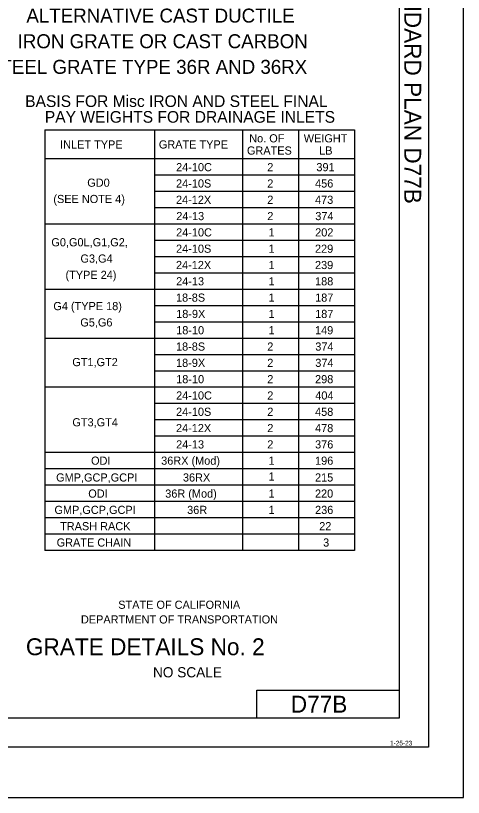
# Model space of a CAD drawing. Extents: x -894 to 866, y -472 to 714.
# Drawn here: x 482 to 866, y -472 to 199 of the extents above; entities that cross this region are included whole.
import ezdxf

# ---------------------------------------------------------------- set-up
doc = ezdxf.new("R2010")
doc.units = 0
for name, color, linetype in [('border_INSIDE-BORDER-anno', 7, 'Continuous'), ('border_PLOTTING-ELEMENTS', 7, 'Continuous'), ('border_rw_22x34_Cut_Lines', 7, 'Continuous'), ('border_SHEET', 7, 'Continuous'), ('border_WITHIN-BORDER-anno', 7, 'Continuous'), ('df_DETAIL-anno', 7, 'Continuous'), ('df_QTY-TABLE', 7, 'Continuous')]:
    doc.layers.add(name, color=color, linetype=linetype)

msp = doc.modelspace()

# ---------------------------------------------------------------- linework, layer by layer
at = {"layer": 'border_PLOTTING-ELEMENTS'}
for points in [[(-894.04, -472.44), (865.96, -472.44), (865.96, 713.56), (-894.04, 713.56)], [(-864.04, 670.56), (835.96, 670.56), (835.96, -429.44), (-864.04, -429.44)]]:
    msp.add_lwpolyline(points, close=True, dxfattribs=at)
at = {"layer": 'border_rw_22x34_Cut_Lines'}
msp.add_lwpolyline([(-864.04, 670.56), (835.96, 670.56), (835.96, -429.44), (-864.04, -429.44)], close=True, dxfattribs=at)
at = {"layer": 'border_SHEET'}
for p, q in [((810.96, 645.56), (810.96, -404.44)), ((688.93, -404.44), (688.93, -380.44)), ((688.93, -380.44), (810.93, -380.44)), ((810.96, -404.44), (-814.04, -404.44))]:
    msp.add_line(p, q, dxfattribs=at)
at = {"layer": 'df_QTY-TABLE'}
for p, q in [((507.01, 100.57), (772.61, 100.57)), ((507.01, 100.57), (507.01, -260.43)), ((601.11, 100.57), (601.11, -176.43)), ((676.61, 100.57), (676.61, -176.43)), ((724.61, 100.57), (724.61, -176.43)), ((772.61, 100.57), (772.61, -176.43)), ((772.61, 75.57), (507.01, 75.57)), ((772.61, 61.57), (601.11, 61.57)), ((772.61, 47.57), (601.11, 47.57)), ((772.61, 33.57), (601.11, 33.57)), ((772.61, 19.57), (507.01, 19.57)), ((772.61, 5.57), (601.11, 5.57)), ((772.61, -8.43), (601.11, -8.43)), ((772.61, -22.43), (601.11, -22.43)), ((772.61, -36.43), (507.01, -36.43)), ((772.61, -50.43), (601.11, -50.43)), ((772.61, -64.43), (601.11, -64.43)), ((772.61, -78.43), (507.01, -78.43)), ((772.61, -92.43), (601.11, -92.43)), ((772.61, -106.43), (601.11, -106.43)), ((772.61, -120.43), (507.01, -120.43)), ((772.61, -134.43), (601.11, -134.43)), ((772.61, -148.43), (601.11, -148.43)), ((772.61, -162.43), (601.11, -162.43)), ((772.61, -176.43), (507.01, -176.43)), ((601.11, -176.43), (601.11, -260.43)), ((676.61, -176.43), (676.61, -260.43)), ((724.61, -176.43), (724.61, -260.43)), ((772.61, -176.43), (772.61, -260.43)), ((772.61, -190.43), (507.01, -190.43)), ((772.61, -204.43), (507.01, -204.43)), ((772.61, -218.43), (507.01, -218.43)), ((772.61, -232.43), (507.01, -232.43)), ((772.61, -246.43), (507.01, -246.43)), ((772.61, -260.43), (507.01, -260.43))]:
    msp.add_line(p, q, dxfattribs=at)

# ---------------------------------------------------------------- texts
at = {"layer": 'border_INSIDE-BORDER-anno'}
for s, height, p in [('STATE OF CALIFORNIA', 7, (570.03, -310.57)), ('DEPARTMENT OF TRANSPORTATION', 7, (538.03, -323.18)), ('GRATE DETAILS No. 2', 14.5, (490.84, -350.39)), ('NO SCALE', 8.75, (599.8, -369.44))]:
    msp.add_text(s, height=height, dxfattribs=at).set_placement(p)
at = {"layer": 'border_WITHIN-BORDER-anno'}
msp.add_text('2023 STANDARD PLAN D77B', height=14.5, rotation=270, dxfattribs=at).set_placement((815.33, 302.16))
for s, height, p in [('D77B', 14.5, (717.98, -399.69)), ('1-25-23', 4, (803.11, -427.86))]:
    msp.add_text(s, height=height, dxfattribs=at).set_placement(p)
at = {"layer": 'df_DETAIL-anno'}
for s, p in [('ALTERNATIVE CAST DUCTILE', (491.26, 192.66)), ('IRON GRATE OR CAST CARBON', (483.75, 170.66)), ('STEEL GRATE TYPE 36R AND 36RX', (458.29, 148.66))]:
    msp.add_text(s, height=12, dxfattribs=at).set_placement(p)
at = {"layer": 'df_QTY-TABLE'}
for s, height, p in [('BASIS FOR Misc IRON AND STEEL FINAL', 10, (490.2, 120.21)), ('PAY WEIGHTS FOR DRAINAGE INLETS', 10, (507.05, 106.71)), ('No. OF', 7, (682.34, 89.82)), ('WEIGHT', 7, (729.1, 89.82)), ('INLET TYPE', 7, (520.19, 84.57)), ('GRATE TYPE', 7, (604.84, 84.57)), ('GRATES', 7, (680.38, 79.32)), ('LB', 7, (742.3, 79.32)), ('24-10C', 7, (619.66, 65.07)), ('2', 7, (697.82, 65.07)), ('391', 7, (739.94, 65.07)), ('GD0', 7, (543.46, 51.74)), ('24-10S', 7, (619.61, 51.07)), ('2', 7, (697.82, 51.07)), ('456', 7, (738.82, 51.07)), ('(SEE NOTE 4)', 7, (514.38, 37.74)), ('24-12X', 7, (619.54, 37.07)), ('2', 7, (697.82, 37.07)), ('473', 7, (738.79, 37.07)), ('24-13', 7, (619.78, 23.07)), ('2', 7, (697.82, 23.07)), ('374', 7, (738.98, 23.07)), ('24-10C', 7, (619.66, 9.07)), ('1', 7, (698.88, 9.07)), ('202', 7, (738.88, 9.07)), ('G0,G0L,G1,G2,', 7, (512.69, 0.59)), ('24-10S', 7, (619.61, -4.93)), ('1', 7, (698.88, -4.93)), ('229', 7, (738.76, -4.93)), ('G3,G4', 7, (537.64, -13.41)), ('24-12X', 7, (619.54, -18.93)), ('1', 7, (698.88, -18.93)), ('239', 7, (738.76, -18.93)), ('(TYPE 24)', 7, (524.79, -27.41)), ('24-13', 7, (619.67, -32.93)), ('1', 7, (698.88, -32.93)), ('188', 7, (738.81, -32.93)), ('18-8S', 7, (619.56, -46.93)), ('1', 7, (698.88, -46.93)), ('187', 7, (738.87, -46.93)), ('G4 (TYPE 18)', 7, (514.38, -54.2)), ('18-9X', 7, (619.71, -60.93)), ('1', 7, (698.88, -60.93)), ('187', 7, (738.87, -60.93)), ('G5,G6', 7, (537.48, -68.2)), ('18-10', 7, (619.72, -74.93)), ('1', 7, (698.88, -74.93)), ('149', 7, (738.76, -74.93)), ('18-8S', 7, (619.56, -88.93)), ('2', 7, (697.82, -88.93)), ('374', 7, (738.98, -88.93)), ('GT1,GT2', 7, (530.61, -102.26)), ('18-9X', 7, (619.6, -102.93)), ('2', 7, (697.82, -102.93)), ('374', 7, (738.98, -102.93)), ('18-10', 7, (619.72, -116.93)), ('2', 7, (697.82, -116.93)), ('298', 7, (738.81, -116.93)), ('24-10C', 7, (619.66, -130.93)), ('2', 7, (697.82, -130.93)), ('404', 7, (738.98, -130.93)), ('24-10S', 7, (619.61, -144.93)), ('2', 7, (697.82, -144.93)), ('458', 7, (738.81, -144.93)), ('GT3,GT4', 7, (530.7, -153.95)), ('24-12X', 7, (619.54, -158.93)), ('2', 7, (697.82, -158.93)), ('478', 7, (738.81, -158.93)), ('24-13', 7, (619.67, -172.93)), ('2', 7, (697.82, -172.93)), ('376', 7, (738.82, -172.93)), ('ODI', 7, (546.72, -186.89)), ('36RX (Mod)', 7, (606.84, -186.89)), ('1', 7, (698.88, -186.89)), ('196', 7, (738.82, -186.89)), ('GMP,GCP,GCPI', 7, (516.76, -201.32)), ('36RX', 7, (625.5, -201.32)), ('1', 7, (698.88, -200.51)), ('215', 7, (738.78, -201.32)), ('36R (Mod)', 7, (610.31, -215.15)), ('ODI', 7, (544.33, -215.15)), ('1', 7, (698.88, -215.15)), ('220', 7, (738.73, -215.15)), ('GMP,GCP,GCPI', 7, (515.33, -229.15)), ('36R', 7, (629.1, -229.15)), ('1', 7, (698.88, -229.15)), ('236', 7, (738.82, -229.15)), ('TRASH RACK', 7, (520.17, -243.15)), ('22', 7, (742.35, -243.15)), ('GRATE CHAIN', 7, (517.2, -257.15)), ('3', 7, (745.72, -257.15))]:
    msp.add_text(s, height=height, dxfattribs=at).set_placement(p)

doc.saveas('drawing.dxf')
